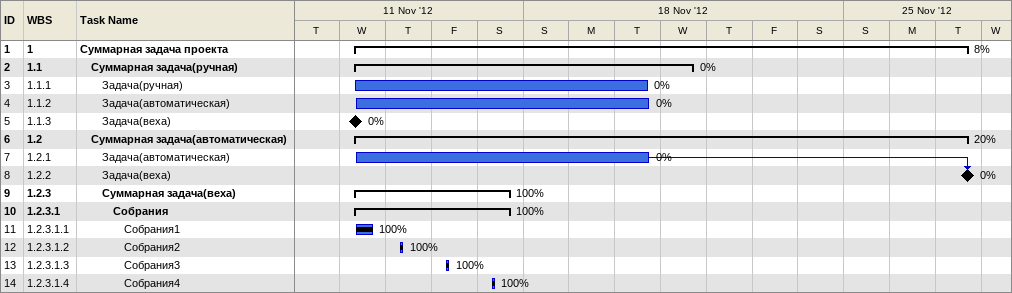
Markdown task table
| ID | WBS | Task | Start | Finish | Predecessors | % complete |
|---|---|---|---|---|---|---|
| 1 | 1 | **Суммарная задача проекта** | 2012-11-14 | 2012-11-27 |  | 8 |
| 2 | 1.1 | **Суммарная задача(ручная)** | 2012-11-14 | 2012-11-21 |  | 0 |
| 3 | 1.1.1 | Задача(ручная) | 2012-11-14 | 2012-11-20 |  | 0 |
| 4 | 1.1.2 | Задача(автоматическая) | 2012-11-14 | 2012-11-20 |  | 0 |
| 5 | 1.1.3 | Задача(веха) (milestone) | 2012-11-14 | 2012-11-14 |  | 0 |
| 6 | 1.2 | **Суммарная задача(автоматическая)** | 2012-11-14 | 2012-11-27 |  | 20 |
| 7 | 1.2.1 | Задача(автоматическая) | 2012-11-14 | 2012-11-20 |  | 0 |
| 8 | 1.2.2 | Задача(веха) (milestone) | 2012-11-27 | 2012-11-27 | 7 | 0 |
| 9 | 1.2.3 | **Суммарная задача(веха)** | 2012-11-14 | 2012-11-17 |  | 100 |
| 10 | 1.2.3.1 | **Собрания** | 2012-11-14 | 2012-11-17 |  | 100 |
| 11 | 1.2.3.1.1 | Собрания1 | 2012-11-14 | 2012-11-14 |  | 100 |
| 12 | 1.2.3.1.2 | Собрания2 | 2012-11-15 | 2012-11-15 |  | 100 |
| 13 | 1.2.3.1.3 | Собрания3 | 2012-11-16 | 2012-11-16 |  | 100 |
| 14 | 1.2.3.1.4 | Собрания4 | 2012-11-17 | 2012-11-17 |  | 100 |
